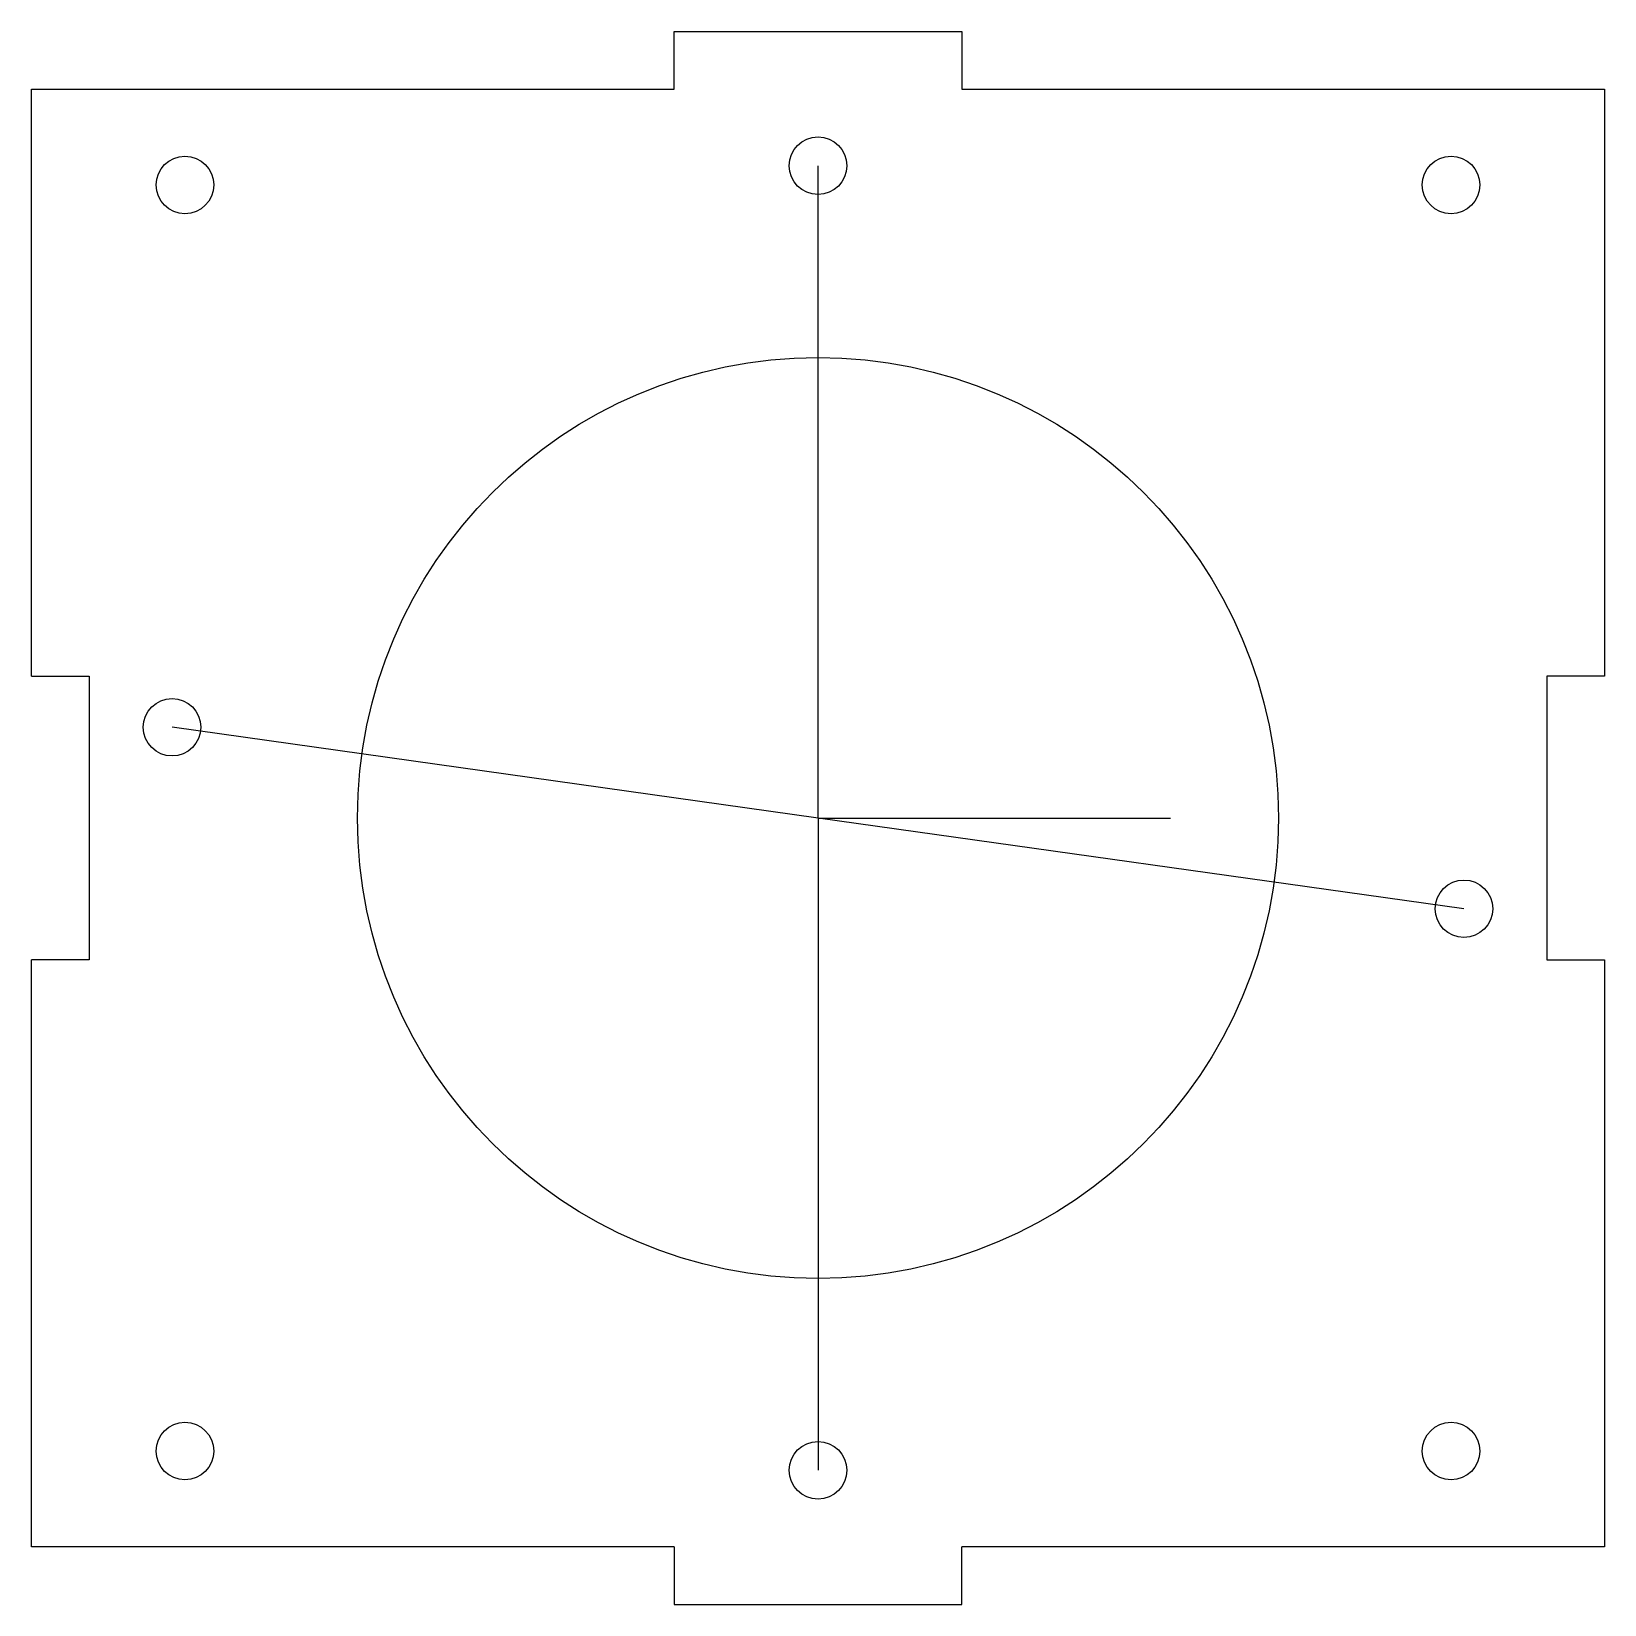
# Model space of a CAD drawing. Header units: millimetres. Extents: x -82 to 0, y -3 to 79.
import ezdxf

# ---------------------------------------------------------------- set-up
doc = ezdxf.new("R2010")
doc.units = ezdxf.units.MM
doc.layers.get('0').update_dxf_attribs({"linetype": 'CONTINUOUS'})

msp = doc.modelspace()

# ---------------------------------------------------------------- linework, layer by layer
for p, q in [((-48.5, 76), (-48.5, 79)), ((-48.5, 79), (-33.5, 79)), ((-33.5, 79), (-33.5, 76)), ((-82, 45.4), (-82, 76)), ((-82, 76), (-48.5, 76)), ((-33.5, 76), (0, 76)), ((0, 76), (0, 45.4)), ((-41, 38), (-41, 72)), ((-82, 45.4), (-79, 45.4)), ((-79, 45.4), (-79, 30.6)), ((0, 45.4), (-3, 45.4)), ((-3, 45.4), (-3, 30.6)), ((-41, 38), (-74.669, 42.732)), ((-41, 38), (-34.015, 38)), ((-41, 38), (-41, 33.963)), ((-41, 38), (-22.629, 38)), ((-41, 38), (-41, 4)), ((-7.331, 33.268), (-41, 38)), ((-79, 30.6), (-82, 30.6)), ((-82, 0), (-82, 30.6)), ((-3, 30.6), (0, 30.6)), ((0, 30.6), (0, 0)), ((-48.5, 0), (-82, 0)), ((-48.5, 0), (-48.5, -3)), ((-33.5, -3), (-33.5, 0)), ((0, 0), (-33.5, 0)), ((-48.5, -3), (-33.5, -3))]:
    msp.add_line(p, q)
for centre, radius in [((-41, 72), 1.5), ((-74, 71), 1.5), ((-8, 71), 1.5), ((-41, 38), 24), ((-74.669, 42.732), 1.5), ((-7.331, 33.268), 1.5), ((-74, 5), 1.5), ((-8, 5), 1.5), ((-41, 4), 1.5)]:
    msp.add_circle(centre, radius)

doc.saveas('drawing.dxf')
